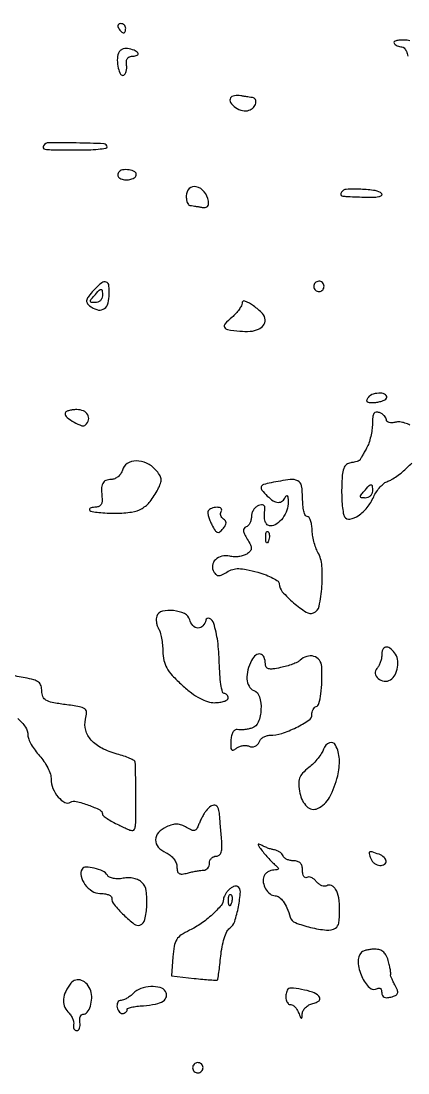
# Model space of a CAD drawing. Extents: x 0 to 5034, y 0 to 2560.
# Drawn here: x 1435.5 to 1518.6, y 1840.4 to 2066.5 of the extents above; entities that cross this region are included whole.
import ezdxf

# ---------------------------------------------------------------- set-up
doc = ezdxf.new("R2010")
doc.units = 0

msp = doc.modelspace()

# ---------------------------------------------------------------- linework, layer by layer
for points in [[(1336.676578, 2318.858857, -0.00002), (1264.40431, 2319.816549, -0.099619)], [(1519.038903, 2062.272721, 0.058103), (1517.827171, 2062.459885, 0.027094), (1516.83492, 2062.443014, 0.057529), (1516.081028, 2062.301067, 0.111744), (1515.675352, 2062.066849, 0.358866), (1515.636188, 2061.779643, 0.094892), (1515.910371, 2061.481041, 0.052808), (1516.337298, 2061.22902, 0.050031), (1516.840736, 2061.057833, 0.05701), (1517.346309, 2061, -0.223465), (1517.835183, 2060.770023, -0.065976), (1518.286159, 2060.050103, -0.05219), (1518.636786, 2059.004586, -0.035825)], [(1519.05576, 1979.656903, 0.048609), (1517.961852, 1980.125804, 0.051504), (1516.878103, 1980.351021, 0.089679), (1515.965375, 1980.280694, -0.046806), (1515.212611, 1980.157487, -0.079101), (1514.577329, 1980.214295, -0.117152), (1514.156715, 1980.43343, -0.217657), (1514, 1980.77638, 0.12625), (1513.889985, 1981.205139, 0.063945), (1513.559375, 1981.658524, 0.057298), (1513.073668, 1982.066427, 0.054472), (1512.5, 1982.361626, 0.118515), (1511.796238, 1982.453976, 0.230974), (1511.327493, 1982.160463, 0.116139), (1511.068326, 1981.394157, 0.023726), (1511, 1979.955046, -0.034836), (1510.908951, 1978.649807, -0.023957), (1510.632812, 1977.191927, -0.024226), (1510.229458, 1975.807692, -0.044451), (1509.75, 1974.736431, 0.000735), (1509.259649, 1973.856084, 0.001004), (1508.820667, 1973.061473, 0.000652), (1508.454041, 1972.39261, 0.011681), (1508.341631, 1972.174965, -0.191464), (1508.186877, 1972.033925, -0.01791), (1507.688804, 1971.866157, -0.02097), (1507.058616, 1971.707156, -0.014939), (1506.341631, 1971.580136, 0.133435), (1505.419336, 1971.178438, 0.137552), (1504.840013, 1970.369251, 0.068438), (1504.525474, 1968.90278, 0.013681), (1504.398749, 1966.223507, 0.013343), (1504.412535, 1964.190828, 0.016205), (1504.537928, 1962.29003, 0.014856), (1504.740797, 1960.713674, 0.099293), (1505.014731, 1959.976165, 0.30833), (1506.172928, 1959.460254, 0.105722), (1507.961279, 1960.194874, 0.073154), (1509.867281, 1961.957986, 0.065259), (1511.27321, 1964.26174, -0.041369), (1511.873779, 1965.360291, -0.03803), (1512.662357, 1966.378435, -0.040234), (1513.510362, 1967.17693, -0.092155), (1514.281439, 1967.589325, 0.05737), (1515.131973, 1967.971138, 0.020314), (1516.252142, 1968.700538, 0.019853), (1517.428371, 1969.608726, 0.022051), (1518.486677, 1970.577586, -0.018781), (1519.486565, 1971.505054, -0.023175)], [(1434.832867, 1916.591407, -0.065169), (1436.463197, 1914.746402, -0.149487), (1437, 1912.991035, 0.098999), (1437.166994, 1912.155891, 0.03059), (1437.734375, 1910.99872, 0.029259), (1438.543209, 1909.752069, 0.028351), (1439.5, 1908.594501, -0.038709), (1440.456758, 1907.386934, -0.033738), (1441.265625, 1905.991102, -0.03523), (1441.823766, 1904.62286, -0.079388), (1442, 1903.519907, 0.098049), (1442.388284, 1901.558885, 0.077004), (1443.513459, 1899.701452, 0.094332), (1444.922143, 1898.552171, 0.268647), (1446.140977, 1898.587128, -0.20202), (1447.388762, 1898.78197, -0.027189), (1449.981748, 1897.985145, -0.025301), (1452.459731, 1896.92841, -0.286771), (1453, 1896.063892, 0.229513), (1453.171599, 1895.709751, 0.018658), (1454.028125, 1895.083852, 0.022119), (1455.15904, 1894.39123, 0.015081), (1456.5, 1893.701391, 0.00728), (1458.686517, 1892.69752, 0.108849), (1459.505022, 1892.532447, 0.310548), (1459.931722, 1892.837102, 0.068255), (1460.131925, 1893.766179, 0.019007), (1460.200078, 1895.561968, 0.001506), (1460.185363, 1900.327624, 0.00176), (1460.139955, 1905.046992, 0.014221), (1460.049899, 1907.211456, 0.254358), (1459.838774, 1907.542168, 0.020685), (1458.886307, 1908.017755, 0.023822), (1457.634262, 1908.509298, 0.01586), (1456.158804, 1908.957238, -0.051666), (1452.878892, 1910.215356, -0.0915), (1450.583445, 1911.967641, -0.117383), (1449.41843, 1914.087055, -0.129418), (1449.391551, 1916.423926, 0.057774), (1449.584283, 1917.892587, 0.244629), (1449.199214, 1918.660571, 0.114572), (1448.098277, 1919.123504, 0.009503), (1445.010072, 1919.593052, -0.013342), (1442.220796, 1920.039082, -0.085256), (1440.883243, 1920.53545, -0.168446), (1440.230497, 1921.292435, -0.09474), (1440, 1922.497988, 0.079044), (1439.817523, 1923.645051, 0.148285), (1439.284478, 1924.407814, 0.101228), (1438.254323, 1924.924196, 0.02551), (1436.41077, 1925.320767, -0.030202), (1432.97647, 1926.09329, -0.147639)]]:
    msp.add_lwpolyline(points, format="xyb")
for points in [[(1456.5, 2065, 0.029505), (1456.768994, 2064.617226, 0.035638), (1457.066025, 2064.29375, 0.038439), (1457.34829, 2064.065539, 0.151918), (1457.559017, 2064, 0.210953), (1457.727648, 2064.07446, 0.081139), (1457.870461, 2064.29375, 0.061769), (1457.967655, 2064.617151, 0.042167), (1458, 2065, 0.105053), (1457.918938, 2065.381556, 0.099167), (1457.688914, 2065.70625, 0.09642), (1457.345238, 2065.923877, 0.093332), (1456.940983, 2066, 0.108972), (1456.586039, 2065.921712, 0.182303), (1456.3746, 2065.70625, 0.161196), (1456.343488, 2065.3821, 0.082592)], [(1456.460334, 2059.670595, 0.085995), (1456.201624, 2058.162131, 0.058068), (1456.407131, 2056.424492, 0.072481), (1456.925423, 2055.120943, 0.384124), (1457.595329, 2054.903277, 0.156524), (1457.918884, 2055.192752, 0.068407), (1458.142351, 2055.730567, 0.058127), (1458.23983, 2056.416926, 0.048231), (1458.187142, 2057.153277, -0.069106), (1458.163425, 2057.948179, -0.137406), (1458.39598, 2058.528282, -0.146952), (1458.882218, 2058.878808, -0.083392), (1459.603808, 2059, 0.116292), (1460.494745, 2059.210059, 0.465972), (1460.608469, 2059.683801, 0.149477), (1459.823495, 2060.265232, 0.048798), (1458.4092, 2060.616206, 0.074571), (1457.792175, 2060.614269, 0.075076), (1457.204395, 2060.431238, 0.081092), (1456.735052, 2060.100701, 0.113982)], [(1480.514981, 2050.02424, 0.29183), (1480.529068, 2049.040231, 0.099636), (1481.580731, 2047.978892, 0.08412), (1483.127969, 2047.281402, 0.156786), (1484.487265, 2047.35674, 0.107527), (1485.424233, 2047.971467, 0.126293), (1485.954908, 2048.888348, 0.198685), (1485.860894, 2049.675682, 0.244194), (1485.25, 2050.076511, -0.012202), (1484.849139, 2050.127316, -0.003176), (1484.207416, 2050.228784, -0.003226), (1483.477451, 2050.353805, -0.003291), (1482.753971, 2050.487445, 0.04592), (1482.049496, 2050.556325, 0.052472), (1481.376031, 2050.489327, 0.059927), (1480.829619, 2050.305998, 0.144442)], [(1440.344738, 2039.75, 0.243578), (1440.30826, 2039.264511, 0.266162), (1440.682283, 2038.981545, 0.028863), (1441.99526, 2038.889874, 0.000862), (1447.5, 2038.833333, 0.010313), (1449.992205, 2038.863436, 0.017076), (1452.090768, 2039.003937, 0.011134), (1453.756836, 2039.210355, 0.372009), (1454.000486, 2039.492126, 0.402119), (1453.364302, 2040.156159, 0.005817), (1447.392897, 2040.338435, 0.006558), (1441.451088, 2040.372699, 0.258167)], [(1456.487659, 2033.980032, 0.086456), (1456.347192, 2033.629461, 0.102024), (1456.345313, 2033.272696, 0.11056), (1456.481778, 2032.965717, 0.11748), (1456.733688, 2032.754232, 0.085984), (1457.764165, 2032.443417, 0.076224), (1458.8851, 2032.477903, 0.087776), (1459.803236, 2032.82141, 0.194412), (1460.25, 2033.404671, 0.34024), (1459.96037, 2034.116771, 0.094491), (1458.74709, 2034.546191, 0.079865), (1457.313066, 2034.535234, 0.215807)], [(1471, 2029, 0.035529), (1471.054885, 2028.228568, 0.051182), (1471.220313, 2027.565025, 0.063962), (1471.462053, 2027.094211, 0.220218), (1471.75, 2026.923489, -0.012209), (1472.152291, 2026.872497, -0.00312), (1472.800899, 2026.769996, -0.003177), (1473.540021, 2026.643631, -0.003217), (1474.274338, 2026.508401, 0.062018), (1475.043857, 2026.458562, 0.167772), (1475.542777, 2026.664607, 0.180755), (1475.78572, 2027.121121, 0.073807), (1475.774338, 2027.834912, 0.129681), (1474.877403, 2029.836869, 0.164538), (1473.177122, 2030.915948, 0.250644), (1471.67148, 2030.528582, 0.209959)], [(1504.344719, 2029.75, 0.132816), (1504.193103, 2029.239583, 0.359322), (1504.410087, 2028.963017, 0.042945), (1505.273181, 2028.850361, 0.001094), (1509.201563, 2028.686185, 0.014944), (1511.050897, 2028.668257, 0.041298), (1512.345246, 2028.80171, 0.10305), (1512.970781, 2029.059326, 0.471093), (1513.00286, 2029.398704, 0.162287), (1511.610838, 2030.093172, 0.025115), (1508.497991, 2030.37651, 0.022369), (1505.383589, 2030.363499, 0.247119)], [(1498.552786, 2010.08541, 0.099038), (1498.401684, 2009.679226, 0.097945), (1498.417584, 2009.244476, 0.097945), (1498.597789, 2008.848514, 0.099038), (1498.91459, 2008.552786, 0.099038), (1499.320774, 2008.401684, 0.097945), (1499.755524, 2008.417584, 0.097945), (1500.151486, 2008.597789, 0.099038), (1500.447214, 2008.91459, 0.099038), (1500.598316, 2009.320774, 0.097945), (1500.582416, 2009.755524, 0.097945), (1500.402211, 2010.151486, 0.099038), (1500.08541, 2010.447214, 0.099038), (1499.679226, 2010.598316, 0.097945), (1499.244476, 2010.582416, 0.097945), (1498.848514, 2010.402211, 0.099038)], [(1451.112049, 2008.61927, 0.021315), (1450.060035, 2007.399199, 0.100966), (1449.646131, 2006.579693, 0.187616), (1449.713861, 2005.933775, 0.113589), (1450.216689, 2005.338738, 0.081476), (1451.830732, 2004.497649, 0.191345), (1453.164431, 2004.578198, 0.192327), (1454.074732, 2005.550761, 0.082331), (1454.448861, 2007.323105, 0.03123), (1454.405305, 2009.653134, 0.287327), (1453.827539, 2010.427983, 0.274092), (1452.85109, 2010.265853, 0.029264)], [(1453, 2007.5, -0.101721), (1452.882332, 2006.9276, -0.098537), (1452.547793, 2006.440625, -0.097291), (1452.048138, 2006.114368, -0.096419), (1451.460573, 2006, -0.035838), (1450.687524, 2006.055481, -0.325335), (1450.459106, 2006.27802, -0.208212), (1450.553366, 2006.661216, -0.017756), (1451.210573, 2007.461963, -0.007679), (1452.322999, 2008.68486, -0.201684), (1452.719977, 2008.861798, -0.397768), (1452.955338, 2008.648652, -0.019434)], [(1483, 2005.91398, -0.121137), (1482.857765, 2005.335513, -0.033415), (1482.365405, 2004.530655, -0.031686), (1481.666504, 2003.664899, -0.028467), (1480.839677, 2002.860952, 0.022984), (1479.306714, 2001.40275, 0.329474), (1479.216236, 2000.699089, 0.230394), (1479.902087, 2000.220507, 0.013468), (1482.500601, 1999.882306, 0.044361), (1484.759106, 1999.851076, 0.085924), (1486.505127, 2000.289965, 0.124943), (1487.58853, 2001.141767, 0.172247), (1487.968575, 2002.309017, 0.190505), (1487.402653, 2003.636881, 0.04096), (1485.468485, 2005.297826, 0.057654), (1483.629499, 2006.332501, 0.535995)], [(1510.103492, 1985.6247, 0.072665), (1509.771319, 1985.080043, 0.319983), (1509.847729, 1984.733137, 0.17066), (1510.303002, 1984.542495, 0.025567), (1511.309804, 1984.53507, 0.03423), (1512.18484, 1984.633645, 0.038496), (1513.003505, 1984.849297, 0.04193), (1513.658572, 1985.140523, 0.133617), (1514, 1985.470144, 0.396351), (1513.842942, 1986.181223, 0.140681), (1512.75851, 1986.539597, 0.083018), (1511.183947, 1986.340125, 0.14766)], [(1445, 1982.240547, 0.22309), (1445.42068, 1981.344622, 0.043221), (1446.929774, 1980.297895, 0.043028), (1448.562451, 1979.541124, 0.291193), (1449.392189, 1979.725522, 0.135268), (1450.014641, 1980.82155, 0.195321), (1449.862927, 1981.912377, 0.165788), (1448.944584, 1982.714951, 0.097719), (1447.5, 1983, 0.028767), (1446.542147, 1982.944845, 0.045002), (1445.734375, 1982.776911, 0.0564), (1445.169498, 1982.533006, 0.268838)], [(1457.289749, 1970, -0.081717), (1456.948101, 1969.232588, -0.073995), (1456.368896, 1968.584907, -0.076311), (1455.645137, 1968.149974, -0.097502), (1454.883369, 1968, 0.099053), (1453.745552, 1967.772359, 0.189339), (1453.086044, 1967.133916, 0.109421), (1452.828247, 1965.920863, 0.023205), (1452.947704, 1963.75, -0.085372), (1452.898436, 1963.036679, -0.122116), (1452.605528, 1962.477228, -0.123557), (1452.088304, 1962.123696, -0.088659), (1451.396192, 1962, 0.036174), (1450.775752, 1961.955054, 0.10079), (1450.366854, 1961.807861, 0.237455), (1450.231922, 1961.591722, 0.222887), (1450.320759, 1961.345908, 0.15689), (1450.817678, 1961.090887, 0.013646), (1452.243268, 1960.896352, 0.016892), (1453.9948, 1960.76553, 0.012315), (1455.94696, 1960.734015, 0.034267), (1459.288199, 1960.991779, 0.093501), (1461.520179, 1961.761178, 0.099083), (1463.243253, 1963.260099, 0.041508), (1464.921768, 1965.853823, 0.036305), (1465.501336, 1967.155769, 0.116327), (1465.609255, 1968.093126, 0.117644), (1465.286589, 1968.973793, 0.037556), (1464.424717, 1970.083187, 0.100952), (1462.498753, 1971.4993, 0.111571), (1460.240611, 1971.981939, 0.13792), (1458.333592, 1971.421636, 0.19106)], [(1489.25, 1967.294267, 0.02627), (1487.612605, 1966.888697, 0.254358), (1487.127803, 1966.395989, 0.246121), (1487.269635, 1965.70865, 0.024819), (1488.428571, 1964.428571, 0.053013), (1489.682482, 1963.41568, 0.132745), (1490.793802, 1963.060189, 0.187199), (1491.690221, 1963.361701, 0.123799), (1492.337719, 1964.25, -0.147063), (1492.533802, 1964.494692, -0.445203), (1492.717133, 1964.450893, -0.096106), (1492.859479, 1964.001797, -0.020334), (1492.921053, 1963.178571, -0.09431), (1492.645538, 1961.404493, -0.074415), (1491.728091, 1959.687317, -0.0802), (1490.435995, 1958.430671, -0.15406), (1489.071429, 1958, -0.192731), (1488.415386, 1958.262635, -0.128326), (1487.984044, 1958.95997, -0.076454), (1487.813163, 1960.121357, -0.030344), (1487.921687, 1961.73403, 0.126109), (1487.866816, 1962.177774, 0.192645), (1487.604467, 1962.456829, 0.140899), (1487.146099, 1962.528762, 0.060603), (1486.540169, 1962.377041, 0.092107), (1485.951345, 1962.015946, 0.066745), (1485.452425, 1961.428041, 0.065103), (1485.115139, 1960.712329, 0.077748), (1485, 1959.976345, -0.058556), (1484.915365, 1959.256133, -0.061311), (1484.666229, 1958.587003, -0.068341), (1484.29846, 1958.066769, -0.124948), (1483.86376, 1957.78792, 0.163854), (1483.444539, 1957.471488, 0.175457), (1483.316821, 1956.975492, 0.090361), (1483.525826, 1956.23639, 0.024838), (1484.11376, 1955.174074, -0.021763), (1484.826709, 1953.904358, -0.126541), (1484.990155, 1953.160783, -0.183995), (1484.743964, 1952.577339, -0.057345), (1484, 1951.959536, -0.071719), (1483.270604, 1951.620364, -0.040279), (1482.313299, 1951.414766, -0.039237), (1481.292216, 1951.361, -0.051116), (1480.364422, 1951.480382, 0.11358), (1478.662849, 1951.487058, 0.138527), (1477.268584, 1950.729762, 0.167004), (1476.636709, 1949.47644, 0.174126), (1476.923184, 1948.124292, 0.075459), (1477.42987, 1947.527842, 0.176146), (1477.968749, 1947.320538, 0.118602), (1478.665348, 1947.474535, 0.02615), (1479.743719, 1948.072022, -0.066054), (1480.983481, 1948.635106, -0.075169), (1482.273169, 1948.822588, -0.051618), (1483.916627, 1948.643003, -0.015253), (1486.377737, 1948.034231, -0.022254), (1488.148415, 1947.45237, -0.032503), (1489.64221, 1946.772745, -0.033895), (1490.726487, 1946.093378, -0.240299), (1491, 1945.55713, 0.183587), (1491.649498, 1943.847841, 0.034647), (1494.07718, 1941.468855, 0.033245), (1496.775159, 1939.462041, 0.239285), (1498.339052, 1939.299865, 0.256497), (1499.563055, 1940.746524, 0.03188), (1500.143353, 1944.977235, 0.036054), (1500.14557, 1949.431328, 0.109479), (1499.285435, 1952.31718, -0.04138), (1498.817151, 1953.351746, -0.023542), (1498.41724, 1954.666609, -0.023378), (1498.137236, 1956.037821, -0.035465), (1498.035435, 1957.25, 0.034551), (1497.948916, 1958.303279, 0.052315), (1497.716659, 1959.192188, 0.067745), (1497.386186, 1959.8038, 0.239456), (1497, 1960, -0.295869), (1496.612873, 1960.251055, -0.04382), (1496.29375, 1961.175, -0.037669), (1496.07239, 1962.467056, -0.023598), (1496, 1964, 0.042508), (1495.777675, 1966.61037, 0.241231), (1494.966691, 1967.69203, 0.147981), (1493.316573, 1967.958672, 0.014164)], [(1511, 1965.5, -0.101721), (1510.882332, 1964.9276, -0.098537), (1510.547793, 1964.440625, -0.097291), (1510.048138, 1964.114368, -0.096419), (1509.460573, 1964, -0.035838), (1508.687524, 1964.055481, -0.325335), (1508.459106, 1964.27802, -0.208212), (1508.553366, 1964.661216, -0.017756), (1509.210573, 1965.461963, -0.007679), (1510.322999, 1966.68486, -0.201684), (1510.719977, 1966.861798, -0.397768), (1510.955338, 1966.648652, -0.019434)], [(1475.720165, 1961.25, 0.154902), (1475.641147, 1960.816698, 0.032596), (1475.790005, 1960.05156, 0.031262), (1476.088597, 1959.149995, 0.025209), (1476.516625, 1958.223397, 0.020845), (1477.216023, 1957.015428, 0.168141), (1477.710727, 1956.622593, 0.259198), (1478.217908, 1956.709277, 0.050433), (1478.904035, 1957.384369, 0.041685), (1479.385606, 1958.074269, 0.116771), (1479.55508, 1958.634833, 0.163843), (1479.430784, 1959.095214, 0.107593), (1479.032246, 1959.480071, -0.086135), (1478.669239, 1959.801951, -0.093945), (1478.449185, 1960.218324, -0.10029), (1478.405, 1960.663465, -0.113635), (1478.542705, 1961.069098, 0.145654), (1478.638295, 1961.42231, 0.191559), (1478.508406, 1961.726548, 0.134541), (1478.150537, 1961.932059, 0.063537), (1477.618034, 1962, 0.045948), (1477.01473, 1961.944442, 0.048208), (1476.441785, 1961.779687, 0.053256), (1475.980063, 1961.537691, 0.124103)], [(1488.683114, 1954.8125, -0.054073), (1488.461564, 1954.395823, -0.470617), (1488.279315, 1954.37858, -0.168741), (1488.137993, 1954.670344, -0.018894), (1488.078947, 1955.416667, -0.028489), (1488.089945, 1956.112848, -0.077125), (1488.200665, 1956.592839, -0.208169), (1488.385309, 1956.77538, -0.296942), (1488.604167, 1956.729167, -0.126455), (1488.797407, 1956.402231, -0.060344), (1488.876576, 1955.916927, -0.05415), (1488.839148, 1955.359369, -0.051402)], [(1464.672966, 1938.590146, 0.081544), (1464.551148, 1938.000352, 0.047689), (1464.590443, 1937.278153, 0.046141), (1464.771924, 1936.542542, 0.057631), (1465.077207, 1935.909316, -0.072682), (1465.422311, 1935.134992, -0.022645), (1465.711799, 1933.89229, -0.022105), (1465.91318, 1932.456847, -0.022698), (1465.984687, 1931.021883, 0.053219), (1466.199206, 1929.092673, 0.075631), (1466.81907, 1927.485238, 0.058195), (1468.022865, 1925.852394, 0.01968), (1470.126381, 1923.771883, 0.022753), (1472.1198, 1922.10966, 0.038848), (1473.941509, 1920.937136, 0.047336), (1475.607572, 1920.233455, 0.076406), (1477.126381, 1920, 0.03305), (1478.227132, 1920.07284, 0.050727), (1479.155874, 1920.29375, 0.06565), (1479.79678, 1920.616089, 0.248346), (1480, 1921, 0.085817), (1479.933974, 1921.381859, 0.09382), (1479.744117, 1921.70625, 0.100327), (1479.461192, 1921.923211, 0.114044), (1479.128907, 1922, -0.352778), (1478.778542, 1922.28234, -0.015395), (1478.471709, 1923.936389, -0.020341), (1478.232426, 1926.064745, -0.012401), (1478.114874, 1928.591962, 0.027372), (1477.761928, 1933.202014, 0.043773), (1476.906013, 1937.054314, 0.200047), (1476.003862, 1938.123207, 0.495122), (1475.220421, 1937.75, -0.131939), (1474.590727, 1936.507652, -0.220053), (1473.533486, 1936.053018, -0.20566), (1472.44486, 1936.555914, -0.119718), (1471.751046, 1937.843998, 0.224869), (1470.664495, 1939.138832, 0.081487), (1468.290973, 1939.789707, 0.083474), (1465.880457, 1939.641194, 0.249039)], [(1513, 1930.2, -0.049942), (1512.923332, 1929.434352, -0.037992), (1512.6938, 1928.62255, -0.038944), (1512.357148, 1927.887232, -0.069663), (1511.957618, 1927.357618, 0.239681), (1511.611146, 1926.29401, 0.180003), (1512.22359, 1925.20363, 0.144408), (1513.53541, 1924.624082, 0.172363), (1514.850023, 1924.907309, 0.132951), (1515.855924, 1925.980874, 0.084156), (1516.399805, 1927.618776, 0.083134), (1516.376758, 1929.364896, 0.12381), (1515.74913, 1930.75, 0.065372), (1514.732375, 1931.732805, 0.211919), (1513.837532, 1931.933099, 0.259898), (1513.216722, 1931.403795, 0.089298)], [(1485.050173, 1929.09375, 0.058767), (1484.241653, 1927.033664, 0.081723), (1484.056928, 1925.064064, 0.105961), (1484.502748, 1923.517777, 0.180046), (1485.5, 1922.638374, -0.235951), (1486.750965, 1921.270984, -0.081784), (1487.064837, 1918.537713, -0.081057), (1486.485413, 1915.827622, -0.226528), (1485.103558, 1914.532868, -0.028036), (1484.287348, 1914.323348, -0.023504), (1483.40329, 1914.191349, -0.024155), (1482.582453, 1914.147874, -0.05811), (1481.978498, 1914.215481, 0.209526), (1481.483194, 1914.122527, 0.113017), (1481.053463, 1913.65858, 0.075391), (1480.74161, 1912.858246, 0.040867), (1480.594535, 1911.809804, 0.017259), (1480.563636, 1910.476216, 0.147343), (1480.740556, 1909.91214, 0.356469), (1481.100617, 1909.804915, 0.074464), (1481.706861, 1910.17168, -0.077258), (1482.306714, 1910.530039, -0.05594), (1483.057638, 1910.739919, -0.055844), (1483.83799, 1910.778346, -0.076156), (1484.525119, 1910.628734, 0.08922), (1485.17564, 1910.50468, 0.102161), (1485.795986, 1910.62601, 0.104644), (1486.306537, 1910.979277, 0.097954), (1486.644843, 1911.516859, -0.093441), (1486.994642, 1912.083893, -0.066798), (1487.566992, 1912.564327, -0.064877), (1488.265344, 1912.889131, -0.076591), (1488.984865, 1913, 0.078588), (1491.512441, 1913.399741, 0.035776), (1494.621267, 1914.660328, 0.030924), (1497.34296, 1916.213527, 0.252785), (1498, 1917.430087, -0.060022), (1498.067638, 1917.991495, -0.060537), (1498.266648, 1918.519046, -0.066558), (1498.560441, 1918.935331, -0.118392), (1498.907738, 1919.166667, 0.246558), (1499.512334, 1919.834962, 0.028313), (1499.91899, 1921.890492, 0.028416), (1500.140687, 1924.591815, 0.018034), (1500.105963, 1927.75, 0.149375), (1499.608512, 1929.140255, 0.163265), (1498.434135, 1929.955723, 0.146048), (1496.896443, 1929.945307, 0.11515), (1495.45, 1929.105353, -0.079503), (1494.876647, 1928.715849, -0.019592), (1493.824375, 1928.272346, -0.019558), (1492.563875, 1927.853804, -0.018454), (1491.25, 1927.525898, -0.018771), (1489.59637, 1927.241811, -0.096362), (1488.671785, 1927.296921, -0.202246), (1488.184934, 1927.667622, -0.13097), (1488, 1928.361528, 0.096356), (1487.725671, 1929.771823, 0.240283), (1486.954983, 1930.440889, 0.239472), (1485.95854, 1930.210957, 0.095924)], [(1500.508279, 1910.026085, -0.064487), (1500.089434, 1909.127387, -0.027256), (1499.315222, 1908.041591, -0.026412), (1498.350715, 1906.956713, -0.031195), (1497.32657, 1906.04224, 0.036799), (1495.992238, 1904.823678, 0.107083), (1495.349891, 1903.761254, 0.099801), (1495.180893, 1902.483543, 0.02951), (1495.430992, 1900.516155, 0.147973), (1496.91022, 1897.669677, 0.317355), (1499.223332, 1897.241301, 0.163405), (1501.77373, 1899.643242, 0.062666), (1503.540685, 1904.25, 0.071838), (1503.89455, 1907.862116, 0.109855), (1503.074637, 1910.888045, 0.38653), (1501.749193, 1911.371379, 0.222427)], [(1475.277679, 1896.75, 0.028266), (1474.861554, 1896.144384, 0.014684), (1474.408779, 1895.346473, 0.014554), (1473.99052, 1894.497304, 0.021457), (1473.677929, 1893.727353, -0.048185), (1473.261844, 1892.84134, -0.208805), (1472.801049, 1892.509751, -0.165641), (1472.169897, 1892.583445, -0.028435), (1471.096788, 1893.171628, 0.052014), (1470.040388, 1893.687558, 0.080884), (1469.04686, 1893.877564, 0.075039), (1467.991468, 1893.747894, 0.038889), (1466.74076, 1893.291652, 0.099488), (1465.042984, 1892.064539, 0.1854), (1464.422326, 1890.510556, 0.188686), (1465.00496, 1888.960949, 0.103024), (1466.666667, 1887.742108, -0.063211), (1467.560557, 1887.189399, -0.05827), (1468.315917, 1886.417168, -0.062114), (1468.827868, 1885.551122, -0.102812), (1469, 1884.722854, 0.057054), (1469.108564, 1883.77454, 0.20307), (1469.460497, 1883.290494, 0.166203), (1470.109296, 1883.150817, 0.036139), (1471.25, 1883.369714, -0.011611), (1472.203105, 1883.601557, -0.010252), (1473.20625, 1883.799577, -0.010353), (1474.11775, 1883.940775, -0.030524), (1474.75, 1883.986345, 0.11881), (1475.226804, 1884.106791, 0.099467), (1475.632812, 1884.436614, 0.091236), (1475.905507, 1884.926057, 0.081769), (1476, 1885.5, -0.096164), (1476.11114, 1886.072522, -0.097223), (1476.428243, 1886.559375, -0.098592), (1476.901539, 1886.885332, -0.101989), (1477.457849, 1887, 0.172267), (1478.111236, 1887.231999, 0.149658), (1478.518085, 1887.837917, 0.075527), (1478.677972, 1888.944966, 0.019558), (1478.594077, 1890.75, -0.000323), (1478.460953, 1892.314056, -0.000303), (1478.326916, 1893.9125, -0.000301), (1478.20969, 1895.331023, -0.00104), (1478.136228, 1896.25, 0.090105), (1477.826648, 1897.425978, 0.244848), (1477.163067, 1897.934015, 0.206267), (1476.265808, 1897.720455, 0.068045)], [(1487.5, 1887.921894, 0.008629), (1488.339066, 1886.940814, 0.008795), (1489.20625, 1885.995617, 0.008611), (1489.987794, 1885.201139, 0.035704), (1490.5, 1884.765313, -0.096616), (1490.765979, 1884.476656, -0.326027), (1490.747033, 1884.235568, -0.175819), (1490.449012, 1884.06731, -0.039163), (1489.856989, 1884.015313, 0.074342), (1489.190433, 1883.909296, 0.063831), (1488.545487, 1883.610672, 0.066137), (1488.018729, 1883.173078, 0.095062), (1487.699509, 1882.659316, 0.132825), (1487.566305, 1881.361815, 0.090863), (1488.06721, 1879.959301, 0.095423), (1489.002374, 1878.881216, 0.168056), (1490.104539, 1878.5, -0.166434), (1490.981304, 1878.199839, -0.07481), (1491.831975, 1877.307983, -0.053494), (1492.629671, 1875.866838, -0.026247), (1493.342161, 1873.89151, 0.231297), (1494.443287, 1872.70547, 0.032578), (1497.720953, 1871.681593, 0.034462), (1501.152372, 1871.096994, 0.164825), (1503.060672, 1871.537498, 0.223401), (1503.768128, 1872.62289, 0.033452), (1503.958262, 1875.289768, 0.036937), (1503.764572, 1878.070366, 0.105697), (1503.096491, 1879.878115, 0.070141), (1502.688005, 1880.358524, 0.085168), (1502.186708, 1880.670135, 0.098931), (1501.673114, 1880.768383, 0.137193), (1501.22511, 1880.639126, -0.149495), (1500.751237, 1880.514697, -0.082472), (1500.159604, 1880.637452, -0.069661), (1499.543386, 1880.980727, -0.057744), (1499, 1881.5, 0.051163), (1498.465066, 1882.024799, 0.064852), (1497.873238, 1882.382846, 0.078714), (1497.317219, 1882.529241, 0.164952), (1496.886693, 1882.429973, -0.235612), (1496.551668, 1882.399472, -0.168604), (1496.260466, 1882.647779, -0.091009), (1496.063104, 1883.189877, -0.041934), (1496, 1883.940983, 0.067681), (1495.878296, 1884.835968, 0.120401), (1495.517284, 1885.481433, 0.126686), (1494.914487, 1885.867092, 0.079449), (1494.083333, 1886, -0.051418), (1493.324136, 1886.07828, -0.057483), (1492.626439, 1886.309746, -0.065602), (1492.090035, 1886.650688, -0.138842), (1491.815181, 1887.054456, 0.102059), (1491.571771, 1887.474535, 0.058417), (1491.131652, 1887.864867, 0.05481), (1490.574701, 1888.168627, 0.060069), (1489.981848, 1888.332576, -0.034033), (1489.306369, 1888.482098, -0.018168), (1488.494668, 1888.753085, -0.018007), (1487.682345, 1889.091332, -0.026705), (1487, 1889.450015, 0.108754), (1486.586543, 1889.587353, 0.543406), (1486.461693, 1889.432745, 0.080981), (1486.746003, 1888.883728, 0.01271)], [(1510.638374, 1886.5, 0.074185), (1510.962529, 1885.926569, 0.064359), (1511.454091, 1885.440625, 0.06686), (1512.031441, 1885.111903, 0.096313), (1512.606989, 1885, 0.127945), (1513.604576, 1885.25952, 0.293113), (1513.955688, 1885.915368, 0.201856), (1513.528974, 1886.740881, 0.082423), (1512.418213, 1887.393011, 0.010164), (1510.918683, 1887.933731, 0.200314), (1510.440065, 1887.900345, 0.357471), (1510.289727, 1887.562907, 0.024732)], [(1448.638441, 1884.188533, 0.196344), (1448.422781, 1882.684866, 0.097935), (1449.256844, 1880.915746, 0.091351), (1450.770311, 1879.497872, 0.143626), (1452.467776, 1879, -0.03564), (1453.437613, 1878.930781, -0.054024), (1454.256159, 1878.721385, -0.070638), (1454.817504, 1878.415136, -0.236868), (1455, 1878.051522, 0.173474), (1455.523186, 1876.588936, 0.029096), (1457.574301, 1874.366068, 0.026843), (1459.842076, 1872.402159, 0.250498), (1461.074877, 1872.191626, 0.259863), (1462.136102, 1873.352539, 0.046277), (1462.560654, 1876.373944, 0.047083), (1462.411877, 1879.538234, 0.162488), (1461.506698, 1881.350444, 0.087102), (1460.761624, 1881.873003, 0.055839), (1459.758297, 1882.212528, 0.051659), (1458.614366, 1882.340626, 0.049333), (1457.450084, 1882.235209, -0.043225), (1456.371843, 1882.124314, -0.05166), (1455.354849, 1882.213155, -0.059662), (1454.53674, 1882.47481, -0.148194), (1454.070137, 1882.886515, 0.143955), (1453.071388, 1883.782613, 0.052564), (1451.262954, 1884.422933, 0.052982), (1449.476092, 1884.655459, 0.272491)], [(1480.160081, 1879.760081, 0.032641), (1479.716134, 1879.254051, 0.032431), (1479.340774, 1878.693491, 0.03422), (1479.079315, 1878.161482, 0.0974), (1479, 1877.758187, -0.177346), (1478.507999, 1876.414693, -0.03134), (1476.618835, 1874.445839, -0.033431), (1474.201351, 1872.504653, -0.041657), (1471.711463, 1871.05763, 0.036262), (1469.936986, 1870.051791, 0.105791), (1468.960388, 1869.048322, 0.096399), (1468.430296, 1867.676845, 0.027073), (1468.148474, 1865.387552), (1467.866925, 1861.275104), (1472.683463, 1860.728404, 0.004562), (1474.545587, 1860.534234, 0.007155), (1476.149917, 1860.404863, 0.002618), (1477.52278, 1860.321129, 0.208896), (1477.720511, 1860.394696, 0.166134), (1477.82013, 1860.589132, 0.00207), (1478.01792, 1861.991858, 0.005829), (1478.222523, 1863.629655, 0.003752), (1478.423315, 1865.53275, -0.024592), (1478.713465, 1867.495165, -0.028674), (1479.185703, 1869.319478, -0.029585), (1479.755369, 1870.789152, -0.12832), (1480.341413, 1871.507697, 0.156825), (1481.412386, 1872.981797, 0.032171), (1482.227681, 1876.136913, 0.028991), (1482.644133, 1879.307807, 0.27941), (1482.051277, 1880.468309, 0.159776), (1481.686361, 1880.556335, 0.069649), (1481.194154, 1880.446657, 0.058774), (1480.658023, 1880.170442, 0.0481)], [(1480.683114, 1876.8125, -0.054073), (1480.461564, 1876.395823, -0.470617), (1480.279315, 1876.37858, -0.168741), (1480.137993, 1876.670344, -0.018894), (1480.078947, 1877.416667, -0.028489), (1480.089945, 1878.112848, -0.077125), (1480.200665, 1878.592839, -0.208169), (1480.385309, 1878.77538, -0.296942), (1480.604167, 1878.729167, -0.126455), (1480.797407, 1878.402231, -0.060344), (1480.876576, 1877.916927, -0.05415), (1480.839148, 1877.359369, -0.051402)], [(1508.666667, 1866.333333, 0.222093), (1507.9067, 1864.240393, 0.081318), (1508.708517, 1861.114126, 0.096875), (1510.356787, 1858.738107, 0.343847), (1512.08062, 1858.549826, -0.143484), (1512.429526, 1858.645844, -0.191467), (1512.729932, 1858.520662, -0.135947), (1512.932816, 1858.172302, -0.064373), (1513, 1857.652637, 0.110247), (1513.133002, 1857.056768, 0.172692), (1513.498967, 1856.687735, 0.127339), (1514.112834, 1856.56697, 0.049217), (1514.976108, 1856.704003, 0.04346), (1515.993434, 1857.066897, 0.212644), (1516.387632, 1857.51432, 0.172945), (1516.361774, 1858.171785, 0.027403), (1515.807129, 1859.360384, -0.008562), (1515.385772, 1860.181175, -0.015312), (1515.072076, 1860.871488, -0.010436), (1514.856491, 1861.419118, -0.522188), (1514.912818, 1861.5, 0.452106), (1514.990764, 1861.588587, 0.007709), (1514.887182, 1862.307812, 0.01381), (1514.720102, 1863.195357, 0.008054), (1514.47339, 1864.25, 0.045136), (1514.028781, 1865.522592, 0.097359), (1513.427937, 1866.363447, 0.113449), (1512.620084, 1866.837135, 0.076245), (1511.558259, 1867, 0.027233), (1510.657617, 1866.950909, 0.02943), (1509.791072, 1866.804167, 0.030741), (1509.0703, 1866.590605, 0.109404)], [(1446.228348, 1859.690559, 0.051048), (1445.13322, 1857.923356, 0.087573), (1444.658742, 1856.261224, 0.108006), (1444.824469, 1854.78519, 0.115107), (1445.591479, 1853.551378, -0.047194), (1446.14615, 1852.880801, -0.046233), (1446.56961, 1852.113633, -0.050063), (1446.809904, 1851.368406, -0.109839), (1446.805776, 1850.772439, 0.0736), (1446.767381, 1850.286145, 0.106771), (1446.886351, 1849.873779, 0.129693), (1447.14173, 1849.600505, 0.141251), (1447.490401, 1849.5, 0.190504), (1447.838908, 1849.637785, 0.11222), (1448.093196, 1850.014062, 0.081901), (1448.212302, 1850.580214, 0.052984), (1448.170756, 1851.25, -0.05177), (1448.127577, 1851.919845, -0.080491), (1448.242159, 1852.485938, -0.111021), (1448.489571, 1852.86235, -0.194441), (1448.830153, 1853, 0.233158), (1449.730567, 1853.444014, 0.084665), (1450.413714, 1854.738437, 0.071905), (1450.71026, 1856.434229, 0.084422), (1450.484608, 1858.048496, 0.097809), (1449.715855, 1859.447932, 0.126992), (1448.530121, 1860.295938, 0.155842), (1447.261959, 1860.370856, 0.167496)], [(1459.642857, 1857.5, -0.034217), (1458.984394, 1856.92598, -0.033177), (1458.247211, 1856.440625, -0.035012), (1457.54183, 1856.103423, -0.094261), (1456.998104, 1856, 0.146309), (1456.587977, 1855.877364, 0.126446), (1456.284599, 1855.543859, 0.102575), (1456.13876, 1855.040738, 0.070865), (1456.176676, 1854.447179, 0.064451), (1456.374869, 1853.876031, 0.088015), (1456.698774, 1853.439453, 0.10911), (1457.093811, 1853.202896, 0.155289), (1457.5, 1853.197179, 0.053642), (1457.869027, 1853.353733, 0.07482), (1458.152386, 1853.572638, 0.096044), (1458.309765, 1853.817005, 0.177431), (1458.316633, 1854.050101, -0.415091), (1458.431166, 1854.278311, -0.023619), (1459.26854, 1854.511438, -0.02495), (1460.415931, 1854.713606, -0.014319), (1461.814663, 1854.84813, 0.031077), (1464.438577, 1855.189518, 0.095923), (1466.090206, 1855.854521, 0.196269), (1466.742163, 1856.789024, 0.19624), (1466.553851, 1857.912868, 0.19476), (1465.392816, 1858.763882, 0.077023), (1463.385788, 1858.953246, 0.071586), (1461.237548, 1858.511965, 0.110414)], [(1492.701401, 1858.180829, 0.087619), (1492.411617, 1857.165012, 0.085929), (1492.484231, 1856.104096, 0.111233), (1492.870225, 1855.327615, 0.24598), (1493.460957, 1855.074, -0.159704), (1493.881097, 1854.971238, -0.0624), (1494.350767, 1854.590462, -0.053399), (1494.794633, 1854.01643, -0.044064), (1495.140671, 1853.324, 0.006034), (1495.557119, 1852.303459, 0.2379), (1495.737464, 1852.150265, 0.459292), (1495.872664, 1852.247616, 0.010658), (1495.929715, 1853.133369, -0.119846), (1496.122949, 1853.801439, -0.071185), (1496.635225, 1854.458449, -0.064584), (1497.373871, 1855.005462, -0.063251), (1498.232753, 1855.350615, 0.035522), (1499.149924, 1855.661486, 0.124758), (1499.643866, 1856.033907, 0.231838), (1499.73812, 1856.45364, 0.139822), (1499.482753, 1856.907427, 0.114766), (1498.137319, 1857.735739, 0.034437), (1495.793689, 1858.345326, 0.029648), (1493.489682, 1858.637972, 0.30528)], [(1472.552786, 1842.08541, 0.099038), (1472.401684, 1841.679226, 0.097945), (1472.417584, 1841.244476, 0.097945), (1472.597789, 1840.848514, 0.099038), (1472.91459, 1840.552786, 0.099038), (1473.320774, 1840.401684, 0.097945), (1473.755524, 1840.417584, 0.097945), (1474.151486, 1840.597789, 0.099038), (1474.447214, 1840.91459, 0.099038), (1474.598316, 1841.320774, 0.097945), (1474.582416, 1841.755524, 0.097945), (1474.402211, 1842.151486, 0.099038), (1474.08541, 1842.447214, 0.099038), (1473.679226, 1842.598316, 0.097945), (1473.244476, 1842.582416, 0.097945), (1472.848514, 1842.402211, 0.099038)]]:
    msp.add_lwpolyline(points, format="xyb", close=True)

doc.saveas('drawing.dxf')
